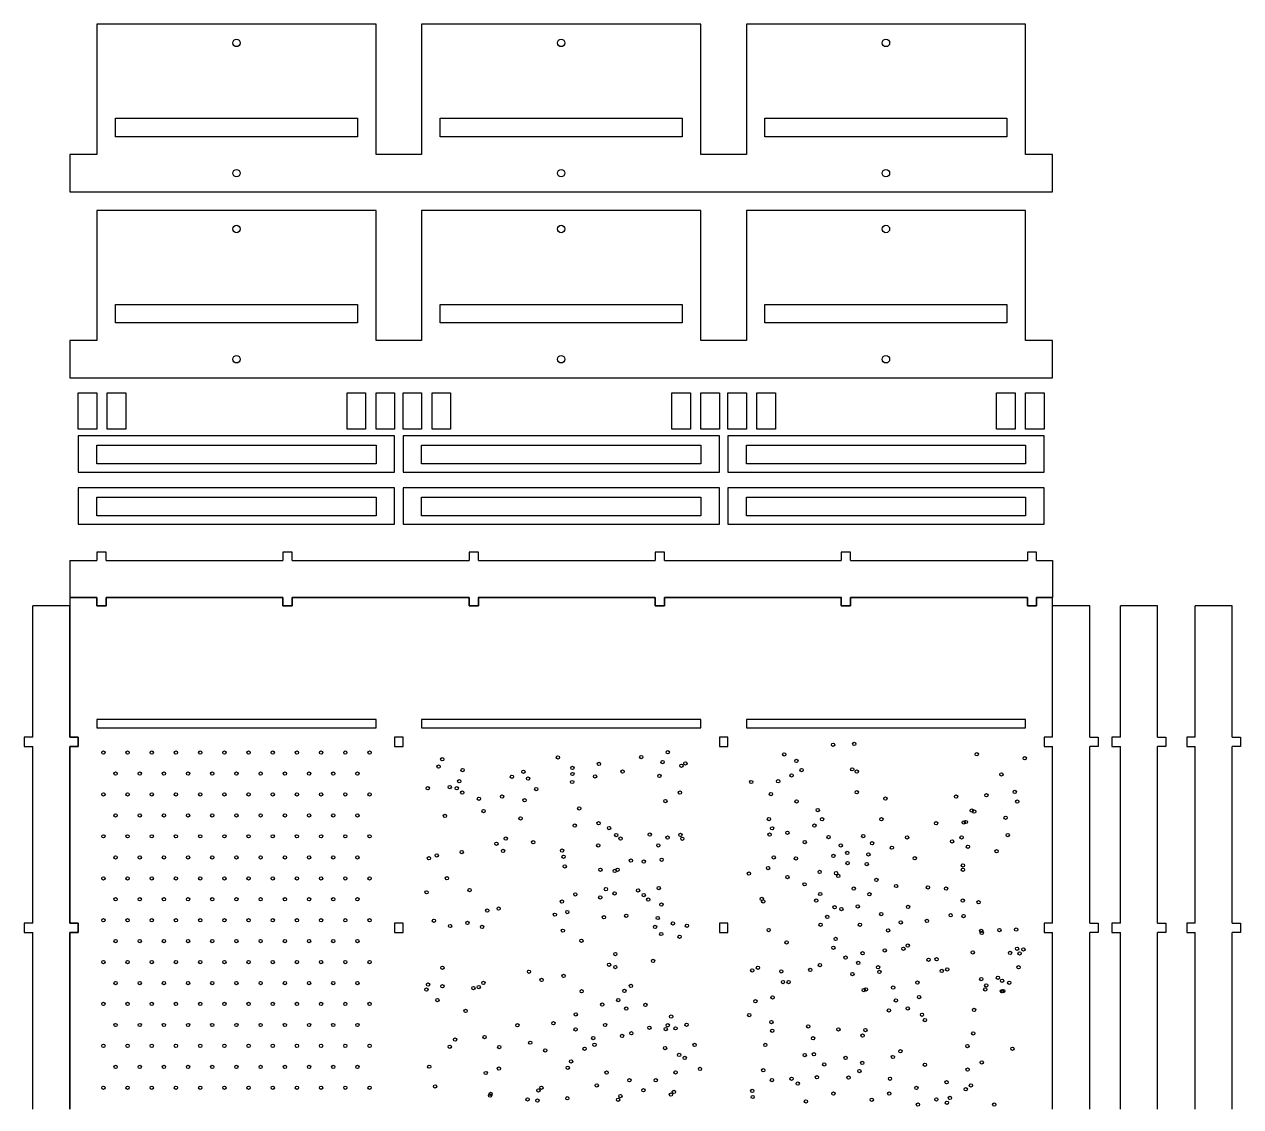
# Model space of a CAD drawing. Header units: millimetres. Extents: x -24 to 629, y -137 to 1068.
# Drawn here: x -24 to 629, y 486 to 1068 of the extents above; entities that cross this region are included whole.
import ezdxf

# ---------------------------------------------------------------- set-up
doc = ezdxf.new("R2010")
doc.units = ezdxf.units.MM

msp = doc.modelspace()

# ---------------------------------------------------------------- linework, layer by layer
for p, q in [((164.5, 1068.11), (14.5, 1068.11)), ((14.5, 1068.11), (14.5, 998.11)), ((164.5, 998.11), (164.5, 1068.11)), ((339, 1068.11), (189, 1068.11)), ((189, 1068.11), (189, 998.11)), ((339, 998.11), (339, 1068.11)), ((513.5, 1068.11), (363.5, 1068.11)), ((363.5, 1068.11), (363.5, 998.11)), ((513.5, 998.11), (513.5, 1068.11)), ((14.5, 998.11), (0, 998.11)), ((0, 998.11), (0, 978.11)), ((189, 998.11), (164.5, 998.11)), ((363.5, 998.11), (339, 998.11)), ((528, 998.11), (513.5, 998.11)), ((528, 978.11), (528, 998.11)), ((0, 978.11), (528, 978.11)), ((164.5, 968.11), (14.5, 968.11)), ((14.5, 968.11), (14.5, 898.11)), ((164.5, 898.11), (164.5, 968.11)), ((339, 968.11), (189, 968.11)), ((189, 968.11), (189, 898.11)), ((339, 898.11), (339, 968.11)), ((513.5, 968.11), (363.5, 968.11)), ((363.5, 968.11), (363.5, 898.11)), ((513.5, 898.11), (513.5, 968.11)), ((0, 898.11), (0, 878.11)), ((14.5, 898.11), (0, 898.11)), ((189, 898.11), (164.5, 898.11)), ((363.5, 898.11), (339, 898.11)), ((528, 898.11), (513.5, 898.11)), ((528, 878.11), (528, 898.11)), ((0, 878.11), (528, 878.11)), ((174.5, 846.98), (4.5, 846.98)), ((4.5, 846.98), (4.5, 827.48)), ((174.5, 827.48), (174.5, 846.98)), ((349, 846.98), (179, 846.98)), ((179, 846.98), (179, 827.48)), ((349, 827.48), (349, 846.98)), ((523.5, 846.98), (353.5, 846.98)), ((353.5, 846.98), (353.5, 827.48)), ((523.5, 827.48), (523.5, 846.98)), ((14.5, 831.98), (14.5, 841.98)), ((14.5, 841.98), (164.5, 841.98)), ((164.5, 841.98), (164.5, 831.98)), ((189, 831.98), (189, 841.98)), ((189, 841.98), (339, 841.98)), ((339, 841.98), (339, 831.98)), ((363.5, 831.98), (363.5, 841.98)), ((363.5, 841.98), (513.5, 841.98)), ((513.5, 841.98), (513.5, 831.98)), ((164.5, 831.98), (14.5, 831.98)), ((339, 831.98), (189, 831.98)), ((513.5, 831.98), (363.5, 831.98)), ((4.5, 827.48), (174.5, 827.48)), ((179, 827.48), (349, 827.48)), ((353.5, 827.48), (523.5, 827.48)), ((174.5, 819), (4.5, 819)), ((4.5, 819), (4.5, 799.5)), ((174.5, 799.5), (174.5, 819)), ((349, 819), (179, 819)), ((179, 819), (179, 799.5)), ((349, 799.5), (349, 819)), ((523.5, 819), (353.5, 819)), ((353.5, 819), (353.5, 799.5)), ((523.5, 799.5), (523.5, 819)), ((14.5, 804), (14.5, 814)), ((14.5, 814), (164.5, 814)), ((164.5, 814), (164.5, 804)), ((189, 804), (189, 814)), ((189, 814), (339, 814)), ((339, 814), (339, 804)), ((363.5, 804), (363.5, 814)), ((363.5, 814), (513.5, 814)), ((513.5, 814), (513.5, 804)), ((164.5, 804), (14.5, 804)), ((339, 804), (189, 804)), ((513.5, 804), (363.5, 804)), ((4.5, 799.5), (174.5, 799.5)), ((179, 799.5), (349, 799.5)), ((353.5, 799.5), (523.5, 799.5)), ((0, 780), (0, 760)), ((528, 780), (528, 760)), ((0, 755.5), (-20, 755.5)), ((548, 755.5), (528, 755.5)), ((584.49, 755.5), (564.49, 755.5)), ((624.64, 755.5), (604.64, 755.5))]:
    msp.add_line(p, q)
for points in [[(154.5, 1007.61), (24.5, 1007.61), (24.5, 1017.61), (154.5, 1017.61)], [(329, 1007.61), (199, 1007.61), (199, 1017.61), (329, 1017.61)], [(503.5, 1007.61), (373.5, 1007.61), (373.5, 1017.61), (503.5, 1017.61)], [(154.5, 907.61), (24.5, 907.61), (24.5, 917.61), (154.5, 917.61)], [(329, 907.61), (199, 907.61), (199, 917.61), (329, 917.61)], [(503.5, 907.61), (373.5, 907.61), (373.5, 917.61), (503.5, 917.61)], [(14.5, 850.58), (4.5, 850.58), (4.5, 870.08), (14.5, 870.08)], [(30.09, 850.58), (20.09, 850.58), (20.09, 870.08), (30.09, 870.08)], [(158.91, 850.58), (148.91, 850.58), (148.91, 870.08), (158.91, 870.08)], [(174.5, 850.58), (164.5, 850.58), (164.5, 870.08), (174.5, 870.08)], [(189, 850.58), (179, 850.58), (179, 870.08), (189, 870.08)], [(204.59, 850.58), (194.59, 850.58), (194.59, 870.08), (204.59, 870.08)], [(333.41, 850.58), (323.41, 850.58), (323.41, 870.08), (333.41, 870.08)], [(349, 850.58), (339, 850.58), (339, 870.08), (349, 870.08)], [(363.5, 850.58), (353.5, 850.58), (353.5, 870.08), (363.5, 870.08)], [(379.09, 850.58), (369.09, 850.58), (369.09, 870.08), (379.09, 870.08)], [(507.91, 850.58), (497.91, 850.58), (497.91, 870.08), (507.91, 870.08)], [(523.5, 850.58), (513.5, 850.58), (513.5, 870.08), (523.5, 870.08)], [(14.5, 690), (164.5, 690), (164.5, 694.5), (14.5, 694.5)], [(189, 690), (339, 690), (339, 694.5), (189, 694.5)], [(363.5, 690), (513.5, 690), (513.5, 694.5), (363.5, 694.5)], [(174.5, 680), (179, 680), (179, 685), (174.5, 685)], [(349, 680), (353.5, 680), (353.5, 685), (349, 685)], [(174.5, 580), (179, 580), (179, 585), (174.5, 585)], [(349, 580), (353.5, 580), (353.5, 585), (349, 585)]]:
    msp.add_lwpolyline(points, close=True)
for points in [[(19.5, 780), (19.5, 784.5), (14.5, 784.5), (14.5, 780)], [(119.5, 780), (119.5, 784.5), (114.5, 784.5), (114.5, 780)], [(219.5, 780), (219.5, 784.5), (214.5, 784.5), (214.5, 780)], [(319.5, 780), (319.5, 784.5), (314.5, 784.5), (314.5, 780)], [(419.5, 780), (419.5, 784.5), (414.5, 784.5), (414.5, 780)], [(519.5, 780), (519.5, 784.5), (514.5, 784.5), (514.5, 780)], [(0, 780), (14.5, 780)], [(19.5, 780), (114.5, 780)], [(119.5, 780), (214.5, 780)], [(214.5, 780), (214.54, 780)], [(219.5, 780), (314.5, 780)], [(319.5, 780), (414.5, 780)], [(419.5, 780), (514.5, 780)], [(519.5, 780), (528, 780)], [(14.5, 760), (0, 760), (0, 685)], [(0, 760), (14.5, 760)], [(14.5, 755.5), (19.5, 755.5), (19.5, 760)], [(14.5, 760), (14.5, 755.5)], [(19.5, 760), (19.5, 755.5), (14.5, 755.5), (14.5, 760)], [(114.5, 760), (19.5, 760)], [(19.5, 760), (114.5, 760)], [(114.5, 755.5), (119.5, 755.5), (119.5, 760)], [(114.5, 760), (114.5, 755.5)], [(119.5, 760), (119.5, 755.5), (114.5, 755.5), (114.5, 760)], [(214.5, 760), (119.5, 760)], [(119.5, 760), (214.5, 760)], [(214.5, 755.5), (219.5, 755.5), (219.5, 760), (219.47, 760)], [(214.5, 760), (214.5, 755.5)], [(214.5, 760), (214.54, 760)], [(219.5, 760), (219.5, 755.5), (214.5, 755.5), (214.5, 760)], [(314.5, 760), (219.5, 760)], [(219.5, 760), (314.5, 760)], [(314.5, 755.5), (319.5, 755.5), (319.5, 760), (319.5, 760)], [(314.51, 760), (314.5, 760), (314.5, 755.5)], [(319.5, 760), (319.5, 755.5), (314.5, 755.5), (314.5, 760)], [(414.5, 760), (319.5, 760)], [(319.5, 760), (414.5, 760)], [(414.5, 755.5), (419.5, 755.5), (419.5, 760)], [(414.58, 760), (414.5, 760), (414.5, 755.5)], [(419.5, 760), (419.5, 755.5), (414.5, 755.5), (414.5, 760)], [(514.5, 760), (419.5, 760)], [(419.5, 760), (514.5, 760)], [(514.5, 755.5), (519.5, 755.5), (519.5, 760)], [(514.5, 760), (514.5, 755.5)], [(519.5, 760), (519.5, 755.5), (514.5, 755.5), (514.5, 760)], [(528, 685), (528, 760), (519.5, 760)], [(519.5, 760), (528, 760)], [(-20, 685), (-20, 755.5)], [(0, 685), (0, 755.5)], [(528, 685), (528, 755.5)], [(548, 685), (548, 755.5)], [(564.49, 685), (564.49, 755.5)], [(584.49, 685), (584.49, 755.5)], [(604.64, 685), (604.64, 755.5)], [(624.64, 685), (624.64, 755.5)], [(-20, 685), (-24.5, 685), (-24.5, 680)], [(-24.5, 680), (-20, 680), (-20, 680.04)], [(-20, 585), (-20, 680)], [(0, 680), (4.5, 680), (4.5, 685), (0, 685)], [(0, 685), (4.5, 685), (4.5, 680)], [(4.5, 680), (0, 680), (0, 680.04)], [(0, 680), (0, 585)], [(0, 585), (0, 680)], [(528, 685), (523.5, 685), (523.5, 680)], [(528, 685), (523.5, 685), (523.5, 680)], [(523.5, 680), (528, 680), (528, 680.04)], [(523.5, 680), (528, 680), (528, 680.04)], [(528, 585), (528, 680)], [(528, 585), (528, 680)], [(548, 685), (552.5, 685), (552.5, 680)], [(552.5, 680), (548, 680), (548, 680.04)], [(548, 585), (548, 680)], [(564.49, 685), (559.99, 685), (559.99, 680)], [(559.99, 680), (564.49, 680), (564.49, 680.04)], [(564.49, 585), (564.49, 680)], [(584.49, 685), (588.99, 685), (588.99, 680)], [(588.99, 680), (584.49, 680), (584.49, 680.04)], [(584.49, 585), (584.49, 680)], [(604.64, 685), (600.14, 685), (600.14, 680)], [(600.14, 680), (604.64, 680), (604.64, 680.04)], [(604.64, 585), (604.64, 680)], [(624.64, 685), (629.14, 685), (629.14, 680)], [(629.14, 680), (624.64, 680), (624.64, 680.04)], [(624.64, 585), (624.64, 680)], [(-20, 585), (-24.5, 585), (-24.5, 580)], [(0, 580), (4.5, 580), (4.5, 585), (0, 585)], [(0, 585), (4.5, 585), (4.5, 580)], [(528, 585), (523.5, 585), (523.5, 580)], [(528, 585), (523.5, 585), (523.5, 580)], [(548, 585), (552.5, 585), (552.5, 580)], [(564.49, 585), (559.99, 585), (559.99, 580)], [(584.49, 585), (588.99, 585), (588.99, 580)], [(604.64, 585), (600.14, 585), (600.14, 580)], [(624.64, 585), (629.14, 585), (629.14, 580)], [(-24.5, 580), (-20, 580), (-20, 580.05)], [(-20, 485), (-20, 580)], [(4.5, 580), (0, 580), (0, 580.05)], [(0, 580), (0, 485)], [(0, 485), (0, 580)], [(523.5, 580), (528, 580), (528, 580.05)], [(523.5, 580), (528, 580), (528, 580.05)], [(528, 485), (528, 580)], [(528, 485), (528, 580)], [(552.5, 580), (548, 580), (548, 580.05)], [(548, 485), (548, 580)], [(559.99, 580), (564.49, 580), (564.49, 580.05)], [(564.49, 485), (564.49, 580)], [(588.99, 580), (584.49, 580), (584.49, 580.05)], [(584.49, 485), (584.49, 580)], [(600.14, 580), (604.64, 580), (604.64, 580.05)], [(604.64, 485), (604.64, 580)], [(629.14, 580), (624.64, 580), (624.64, 580.05)], [(624.64, 485), (624.64, 580)]]:
    msp.add_lwpolyline(points)
for centre, radius in [((89.5, 1058.11), 2), ((264, 1058.11), 2), ((438.5, 1058.11), 2), ((89.5, 988.11), 2), ((264, 988.11), 2), ((438.5, 988.11), 2), ((89.5, 958.11), 2), ((264, 958.11), 2), ((438.5, 958.11), 2), ((89.5, 888.11), 2), ((264, 888.11), 2), ((438.5, 888.11), 2), ((410.1, 680.9), 0.89), ((421.5, 681.4), 0.89), ((18, 676.7), 0.89), ((31, 676.7), 0.89), ((44, 676.7), 0.89), ((57, 676.7), 0.89), ((70, 676.7), 0.89), ((83, 676.7), 0.89), ((96, 676.7), 0.89), ((109, 676.7), 0.89), ((122, 676.7), 0.89), ((135, 676.7), 0.89), ((148, 676.7), 0.89), ((161, 676.7), 0.89), ((200.1, 673.1), 0.89), ((262.2, 674.1), 0.89), ((307, 674.3), 0.89), ((321.3, 676.9), 0.89), ((383.9, 675.7), 0.89), ((487.3, 675.8), 0.89), ((513.1, 673.7), 0.89), ((198.1, 669.2), 0.89), ((211, 667.3), 0.89), ((243.7, 666.4), 0.89), ((270, 668.5), 0.89), ((284.3, 670.6), 0.89), ((297, 666.5), 0.89), ((318.5, 671.6), 0.89), ((328.6, 669.6), 0.89), ((330.8, 670.9), 0.89), ((390.4, 672.2), 0.89), ((393.2, 667.3), 0.89), ((420.4, 667.7), 0.89), ((422.8, 666.5), 0.89), ((24.5, 665.4), 0.89), ((37.5, 665.4), 0.89), ((50.5, 665.4), 0.89), ((63.5, 665.4), 0.89), ((76.5, 665.4), 0.89), ((89.5, 665.4), 0.89), ((102.5, 665.4), 0.89), ((115.5, 665.4), 0.89), ((128.5, 665.4), 0.89), ((141.5, 665.4), 0.89), ((154.5, 665.4), 0.89), ((209.2, 661.3), 0.89), ((237.5, 663.7), 0.89), ((246.2, 662.7), 0.89), ((269.9, 660.9), 0.89), ((270, 665.2), 0.89), ((282.2, 663.9), 0.89), ((316.8, 664.2), 0.89), ((366.1, 660.9), 0.89), ((380.6, 661.3), 0.89), ((387.8, 664.4), 0.89), ((500.6, 665), 0.89), ((18, 654.2), 0.89), ((31, 654.2), 0.89), ((44, 654.2), 0.89), ((57, 654.2), 0.89), ((70, 654.2), 0.89), ((83, 654.2), 0.89), ((96, 654.2), 0.89), ((109, 654.2), 0.89), ((122, 654.2), 0.89), ((135, 654.2), 0.89), ((148, 654.2), 0.89), ((161, 654.2), 0.89), ((192.3, 657.5), 0.89), ((204.1, 658.2), 0.89), ((207.9, 657.5), 0.89), ((210.8, 655.2), 0.89), ((232.2, 653.1), 0.89), ((250.6, 657.1), 0.89), ((327.8, 655.2), 0.89), ((376.7, 654.4), 0.89), ((422.8, 655.4), 0.89), ((476.2, 653.1), 0.89), ((492.5, 653.8), 0.89), ((507.7, 655.6), 0.89), ((219.8, 651.9), 0.89), ((244.3, 651.1), 0.89), ((273.7, 646.7), 0.89), ((320, 650.6), 0.89), ((390.5, 650.5), 0.89), ((438.2, 652), 0.89), ((509.1, 650.4), 0.89), ((24.5, 642.9), 0.89), ((37.5, 642.9), 0.89), ((50.5, 642.9), 0.89), ((63.5, 642.9), 0.89), ((76.5, 642.9), 0.89), ((89.5, 642.9), 0.89), ((102.5, 642.9), 0.89), ((115.5, 642.9), 0.89), ((128.5, 642.9), 0.89), ((141.5, 642.9), 0.89), ((154.5, 642.9), 0.89), ((201.5, 642.7), 0.89), ((222.3, 645.3), 0.89), ((242.2, 641.3), 0.89), ((375.6, 641), 0.89), ((401.9, 645.8), 0.89), ((404.2, 640.9), 0.89), ((436.1, 640.9), 0.89), ((484.6, 645.5), 0.89), ((486, 645), 0.89), ((502.8, 641.7), 0.89), ((271.3, 637.5), 0.89), ((284.1, 638.7), 0.89), ((289.7, 636.1), 0.89), ((377.3, 636), 0.89), ((385.6, 633.6), 0.89), ((400.1, 637.5), 0.89), ((465.5, 638.7), 0.89), ((480.3, 639.2), 0.89), ((481.5, 639.4), 0.89), ((18, 631.7), 0.89), ((31, 631.7), 0.89), ((44, 631.7), 0.89), ((57, 631.7), 0.89), ((70, 631.7), 0.89), ((83, 631.7), 0.89), ((96, 631.7), 0.89), ((109, 631.7), 0.89), ((122, 631.7), 0.89), ((135, 631.7), 0.89), ((148, 631.7), 0.89), ((161, 631.7), 0.89), ((229.2, 627.7), 0.89), ((234.2, 630.5), 0.89), ((249, 628.5), 0.89), ((283.9, 626.8), 0.89), ((293.6, 632.4), 0.89), ((295.9, 630.5), 0.89), ((311.6, 632.6), 0.89), ((316.2, 626.8), 0.89), ((321.2, 631), 0.89), ((328.1, 632.5), 0.89), ((329.1, 630.4), 0.89), ((376, 632.6), 0.89), ((394.9, 628.6), 0.89), ((407.7, 631.3), 0.89), ((414.2, 626.8), 0.89), ((426.3, 631.8), 0.89), ((431.1, 628), 0.89), ((449.9, 631.1), 0.89), ((474.1, 629), 0.89), ((479.2, 631.1), 0.89), ((504, 632.4), 0.89), ((24.5, 620.4), 0.89), ((37.5, 620.4), 0.89), ((50.5, 620.4), 0.89), ((63.5, 620.4), 0.89), ((76.5, 620.4), 0.89), ((89.5, 620.4), 0.89), ((102.5, 620.4), 0.89), ((115.5, 620.4), 0.89), ((128.5, 620.4), 0.89), ((141.5, 620.4), 0.89), ((154.5, 620.4), 0.89), ((197.1, 621.4), 0.89), ((210.6, 623.2), 0.89), ((232.8, 623.9), 0.89), ((264.5, 624), 0.89), ((265.3, 620.7), 0.89), ((378.2, 620.4), 0.89), ((410.3, 621.2), 0.89), ((417.7, 622.8), 0.89), ((429.1, 622), 0.89), ((441.7, 625.6), 0.89), ((482.6, 626.1), 0.89), ((498, 623.7), 0.89), ((192.9, 619.9), 0.89), ((265.9, 615.5), 0.89), ((285.1, 613.7), 0.89), ((294.3, 613.7), 0.89), ((301.5, 618.7), 0.89), ((308.4, 618.1), 0.89), ((318, 619.1), 0.89), ((375.2, 614.6), 0.89), ((390.1, 619.8), 0.89), ((417.9, 617.3), 0.89), ((428.2, 616.8), 0.89), ((454, 619.9), 0.89), ((479.9, 616.1), 0.89), ((479.9, 613.7), 0.89), ((18, 609.1), 0.89), ((31, 609.1), 0.89), ((44, 609.1), 0.89), ((57, 609.1), 0.89), ((70, 609.1), 0.89), ((83, 609.1), 0.89), ((96, 609.1), 0.89), ((109, 609.1), 0.89), ((122, 609.1), 0.89), ((135, 609.1), 0.89), ((148, 609.1), 0.89), ((161, 609.1), 0.89), ((202.6, 609.2), 0.89), ((292.8, 613.1), 0.89), ((364.9, 611.7), 0.89), ((385.6, 609.8), 0.89), ((402.9, 612.6), 0.89), ((411.7, 611.9), 0.89), ((412.9, 610.4), 0.89), ((433.4, 608.3), 0.89), ((191.7, 601.6), 0.89), ((214.8, 602.8), 0.89), ((271.6, 600.5), 0.89), ((288, 603.3), 0.89), ((292.7, 601), 0.89), ((305.3, 602.6), 0.89), ((316.4, 603.9), 0.89), ((394.8, 605.9), 0.89), ((403.2, 600.7), 0.89), ((421.2, 603.6), 0.89), ((429.6, 600.6), 0.89), ((444, 605), 0.89), ((461.1, 604.2), 0.89), ((470.8, 603.6), 0.89), ((24.5, 597.9), 0.89), ((37.5, 597.9), 0.89), ((50.5, 597.9), 0.89), ((63.5, 597.9), 0.89), ((76.5, 597.9), 0.89), ((89.5, 597.9), 0.89), ((102.5, 597.9), 0.89), ((115.5, 597.9), 0.89), ((128.5, 597.9), 0.89), ((141.5, 597.9), 0.89), ((154.5, 597.9), 0.89), ((264.4, 596.6), 0.89), ((285, 598.9), 0.89), ((308.4, 600.1), 0.89), ((310.8, 597.7), 0.89), ((317.9, 595), 0.89), ((371.8, 598.1), 0.89), ((372.6, 596.7), 0.89), ((401.1, 597.2), 0.89), ((423.4, 594), 0.89), ((479.8, 597.2), 0.89), ((488.3, 596.3), 0.89), ((224.3, 591.8), 0.89), ((230.4, 592.9), 0.89), ((260.6, 589.6), 0.89), ((267.3, 591), 0.89), ((287, 588.2), 0.89), ((299, 589), 0.89), ((315.9, 587.8), 0.89), ((407, 588.4), 0.89), ((410.9, 593.6), 0.89), ((414.6, 592.6), 0.89), ((436, 589.9), 0.89), ((450.4, 593.8), 0.89), ((473.3, 589.3), 0.89), ((480.2, 588.8), 0.89), ((18, 586.6), 0.89), ((31, 586.6), 0.89), ((44, 586.6), 0.89), ((57, 586.6), 0.89), ((70, 586.6), 0.89), ((83, 586.6), 0.89), ((96, 586.6), 0.89), ((109, 586.6), 0.89), ((122, 586.6), 0.89), ((135, 586.6), 0.89), ((148, 586.6), 0.89), ((161, 586.6), 0.89), ((195.6, 586.3), 0.89), ((204.3, 583.5), 0.89), ((213.6, 585.2), 0.89), ((221.5, 583), 0.89), ((264.9, 581), 0.89), ((314.5, 583), 0.89), ((324, 584.9), 0.89), ((331.6, 583.6), 0.89), ((375.5, 581.3), 0.89), ((403.4, 584.2), 0.89), ((424.5, 584.2), 0.89), ((439.7, 581.1), 0.89), ((446.5, 585.4), 0.89), ((460.5, 586.2), 0.89), ((489.7, 580.9), 0.89), ((499.5, 581.3), 0.89), ((508.5, 581.6), 0.89), ((24.5, 575.4), 0.89), ((37.5, 575.4), 0.89), ((50.5, 575.4), 0.89), ((63.5, 575.4), 0.89), ((76.5, 575.4), 0.89), ((89.5, 575.4), 0.89), ((102.5, 575.4), 0.89), ((115.5, 575.4), 0.89), ((128.5, 575.4), 0.89), ((141.5, 575.4), 0.89), ((154.5, 575.4), 0.89), ((274.9, 575.6), 0.89), ((317.8, 579.2), 0.89), ((327.6, 577.7), 0.89), ((385.1, 574.7), 0.89), ((411.5, 576.6), 0.89), ((490, 579.8), 0.89), ((293.1, 568.4), 0.89), ((410.3, 571.8), 0.89), ((426, 568.9), 0.89), ((437.9, 570.4), 0.89), ((447.9, 571.3), 0.89), ((450.2, 573), 0.89), ((485.2, 569.3), 0.89), ((505.2, 569), 0.89), ((509, 571.3), 0.89), ((510.3, 568.8), 0.89), ((512.4, 570.9), 0.89), ((18, 564.1), 0.89), ((31, 564.1), 0.89), ((44, 564.1), 0.89), ((57, 564.1), 0.89), ((70, 564.1), 0.89), ((83, 564.1), 0.89), ((96, 564.1), 0.89), ((109, 564.1), 0.89), ((122, 564.1), 0.89), ((135, 564.1), 0.89), ((148, 564.1), 0.89), ((161, 564.1), 0.89), ((289.7, 562.7), 0.89), ((293.1, 561.4), 0.89), ((313.4, 564.7), 0.89), ((403, 562.5), 0.89), ((416.8, 566.5), 0.89), ((423.6, 563.7), 0.89), ((434.3, 561.3), 0.89), ((461.4, 565.4), 0.89), ((465.7, 565.6), 0.89), ((509.8, 561.3), 0.89), ((200.2, 561.1), 0.89), ((246.7, 558.9), 0.89), ((265.3, 556.7), 0.89), ((366.7, 559.6), 0.89), ((369.7, 561.1), 0.89), ((382.3, 559.1), 0.89), ((397.8, 559.9), 0.89), ((420.5, 557.7), 0.89), ((435, 558.8), 0.89), ((468.5, 559.4), 0.89), ((471.5, 560.2), 0.89), ((489.7, 555), 0.89), ((498.7, 555.7), 0.89), ((24.5, 552.8), 0.89), ((37.5, 552.8), 0.89), ((50.5, 552.8), 0.89), ((63.5, 552.8), 0.89), ((76.5, 552.8), 0.89), ((89.5, 552.8), 0.89), ((102.5, 552.8), 0.89), ((115.5, 552.8), 0.89), ((128.5, 552.8), 0.89), ((141.5, 552.8), 0.89), ((154.5, 552.8), 0.89), ((191.6, 549.3), 0.89), ((192.5, 552), 0.89), ((200.2, 551.1), 0.89), ((216.8, 550.1), 0.89), ((219.7, 550.7), 0.89), ((222.2, 552.9), 0.89), ((253.5, 554.5), 0.89), ((275, 548.4), 0.89), ((298, 548.6), 0.89), ((301.5, 551.3), 0.89), ((383.2, 553.4), 0.89), ((386.2, 553.4), 0.89), ((426.6, 549.1), 0.89), ((427.8, 549.4), 0.89), ((442.4, 550.4), 0.89), ((455.4, 553.1), 0.89), ((491.9, 549.4), 0.89), ((492.4, 551.6), 0.89), ((500.8, 548.4), 0.89), ((500.9, 554.1), 0.89), ((501.6, 548.5), 0.89), ((504.8, 553), 0.89), ((197.5, 543.7), 0.89), ((294.7, 543.7), 0.89), ((368.4, 543.1), 0.89), ((377.6, 545.1), 0.89), ((443.9, 543.5), 0.89), ((456.3, 545.3), 0.89), ((18, 541.6), 0.89), ((31, 541.6), 0.89), ((44, 541.6), 0.89), ((57, 541.6), 0.89), ((70, 541.6), 0.89), ((83, 541.6), 0.89), ((96, 541.6), 0.89), ((109, 541.6), 0.89), ((122, 541.6), 0.89), ((135, 541.6), 0.89), ((148, 541.6), 0.89), ((161, 541.6), 0.89), ((212.6, 537.9), 0.89), ((271.8, 536), 0.89), ((286.1, 541.3), 0.89), ((299, 539.1), 0.89), ((309.3, 541.1), 0.89), ((365.1, 535.6), 0.89), ((440.1, 538.1), 0.89), ((450.2, 539.2), 0.89), ((457.9, 535.8), 0.89), ((485.9, 538.4), 0.89), ((24.5, 530.3), 0.89), ((37.5, 530.3), 0.89), ((50.5, 530.3), 0.89), ((63.5, 530.3), 0.89), ((76.5, 530.3), 0.89), ((89.5, 530.3), 0.89), ((102.5, 530.3), 0.89), ((115.5, 530.3), 0.89), ((128.5, 530.3), 0.89), ((141.5, 530.3), 0.89), ((154.5, 530.3), 0.89), ((240.5, 530.2), 0.89), ((259.8, 531.2), 0.89), ((287.6, 530.3), 0.89), ((311.4, 528.8), 0.89), ((321.3, 530.2), 0.89), ((323.1, 534.8), 0.89), ((331.4, 530.4), 0.89), ((377, 531.9), 0.89), ((396.8, 529.5), 0.89), ((459.5, 532.9), 0.89), ((207, 522.5), 0.89), ((222.8, 523.8), 0.89), ((271.7, 527.9), 0.89), ((281.2, 523.3), 0.89), ((296.7, 524.4), 0.89), ((301.7, 525.9), 0.89), ((320.2, 528.1), 0.89), ((325.5, 528.5), 0.89), ((377.4, 527.2), 0.89), ((399.4, 523.2), 0.89), ((413, 527.9), 0.89), ((426, 524.6), 0.89), ((427.5, 527.6), 0.89), ((485.4, 525.8), 0.89), ((18, 519.1), 0.89), ((31, 519.1), 0.89), ((44, 519.1), 0.89), ((57, 519.1), 0.89), ((70, 519.1), 0.89), ((83, 519.1), 0.89), ((96, 519.1), 0.89), ((109, 519.1), 0.89), ((122, 519.1), 0.89), ((135, 519.1), 0.89), ((148, 519.1), 0.89), ((161, 519.1), 0.89), ((204.1, 518.6), 0.89), ((230.7, 518.4), 0.89), ((247.4, 520.8), 0.89), ((255.4, 516.6), 0.89), ((276.6, 517.5), 0.89), ((281.9, 519.7), 0.89), ((319.8, 517.9), 0.89), ((335.7, 519.6), 0.89), ((373.7, 519.6), 0.89), ((446.3, 516.2), 0.89), ((482.3, 519), 0.89), ((506.5, 517.5), 0.89), ((269.3, 510.7), 0.89), ((327.4, 514.2), 0.89), ((330.4, 512.6), 0.89), ((394.9, 514.1), 0.89), ((399.8, 514.6), 0.89), ((405.4, 509.1), 0.89), ((416.8, 512.6), 0.89), ((425.8, 509.9), 0.89), ((442.3, 513.1), 0.89), ((490, 510.2), 0.89), ((24.5, 507.8), 0.89), ((37.5, 507.8), 0.89), ((50.5, 507.8), 0.89), ((63.5, 507.8), 0.89), ((76.5, 507.8), 0.89), ((89.5, 507.8), 0.89), ((102.5, 507.8), 0.89), ((115.5, 507.8), 0.89), ((128.5, 507.8), 0.89), ((141.5, 507.8), 0.89), ((154.5, 507.8), 0.89), ((193.1, 507.9), 0.89), ((223.5, 504.5), 0.89), ((230.5, 506.9), 0.89), ((267.5, 507.3), 0.89), ((288.4, 504.7), 0.89), ((325.5, 504.8), 0.89), ((338.6, 506.7), 0.89), ((372.6, 506), 0.89), ((424.3, 505.5), 0.89), ((459.5, 508.9), 0.89), ((482.4, 506.3), 0.89), ((18, 496.6), 0.89), ((31, 496.6), 0.89), ((44, 496.6), 0.89), ((57, 496.6), 0.89), ((70, 496.6), 0.89), ((83, 496.6), 0.89), ((96, 496.6), 0.89), ((109, 496.6), 0.89), ((122, 496.6), 0.89), ((135, 496.6), 0.89), ((148, 496.6), 0.89), ((161, 496.6), 0.89), ((196.2, 497.3), 0.89), ((253.4, 496.6), 0.89), ((283.1, 497.8), 0.89), ((300.7, 500.6), 0.89), ((314.8, 500.6), 0.89), ((377.2, 500.7), 0.89), ((387.8, 501.4), 0.89), ((391.1, 498.8), 0.89), ((401.4, 502.2), 0.89), ((418.4, 502), 0.89), ((440.7, 501.4), 0.89), ((454.9, 496.5), 0.89), ((471.1, 499.5), 0.89), ((484.2, 497.8), 0.89), ((225.8, 492.4), 0.89), ((226.1, 493.3), 0.89), ((245.9, 490.3), 0.89), ((251.2, 489.7), 0.89), ((251.8, 495.1), 0.89), ((267.3, 490.9), 0.89), ((294.6, 490.1), 0.89), ((295.8, 492.1), 0.89), ((308.2, 495.2), 0.89), ((323, 492.9), 0.89), ((324.6, 494.3), 0.89), ((366.7, 494.9), 0.89), ((366.9, 491.6), 0.89), ((410.3, 493.4), 0.89), ((430.9, 490.1), 0.89), ((440.3, 493.4), 0.89), ((465.6, 490.3), 0.89), ((472.9, 491.1), 0.89), ((481.4, 495.8), 0.89), ((395.5, 489.2), 0.89), ((455.7, 487.5), 0.89), ((471.3, 488.5), 0.89), ((496.7, 487.5), 0.89)]:
    msp.add_circle(centre, radius)

doc.saveas('drawing.dxf')
